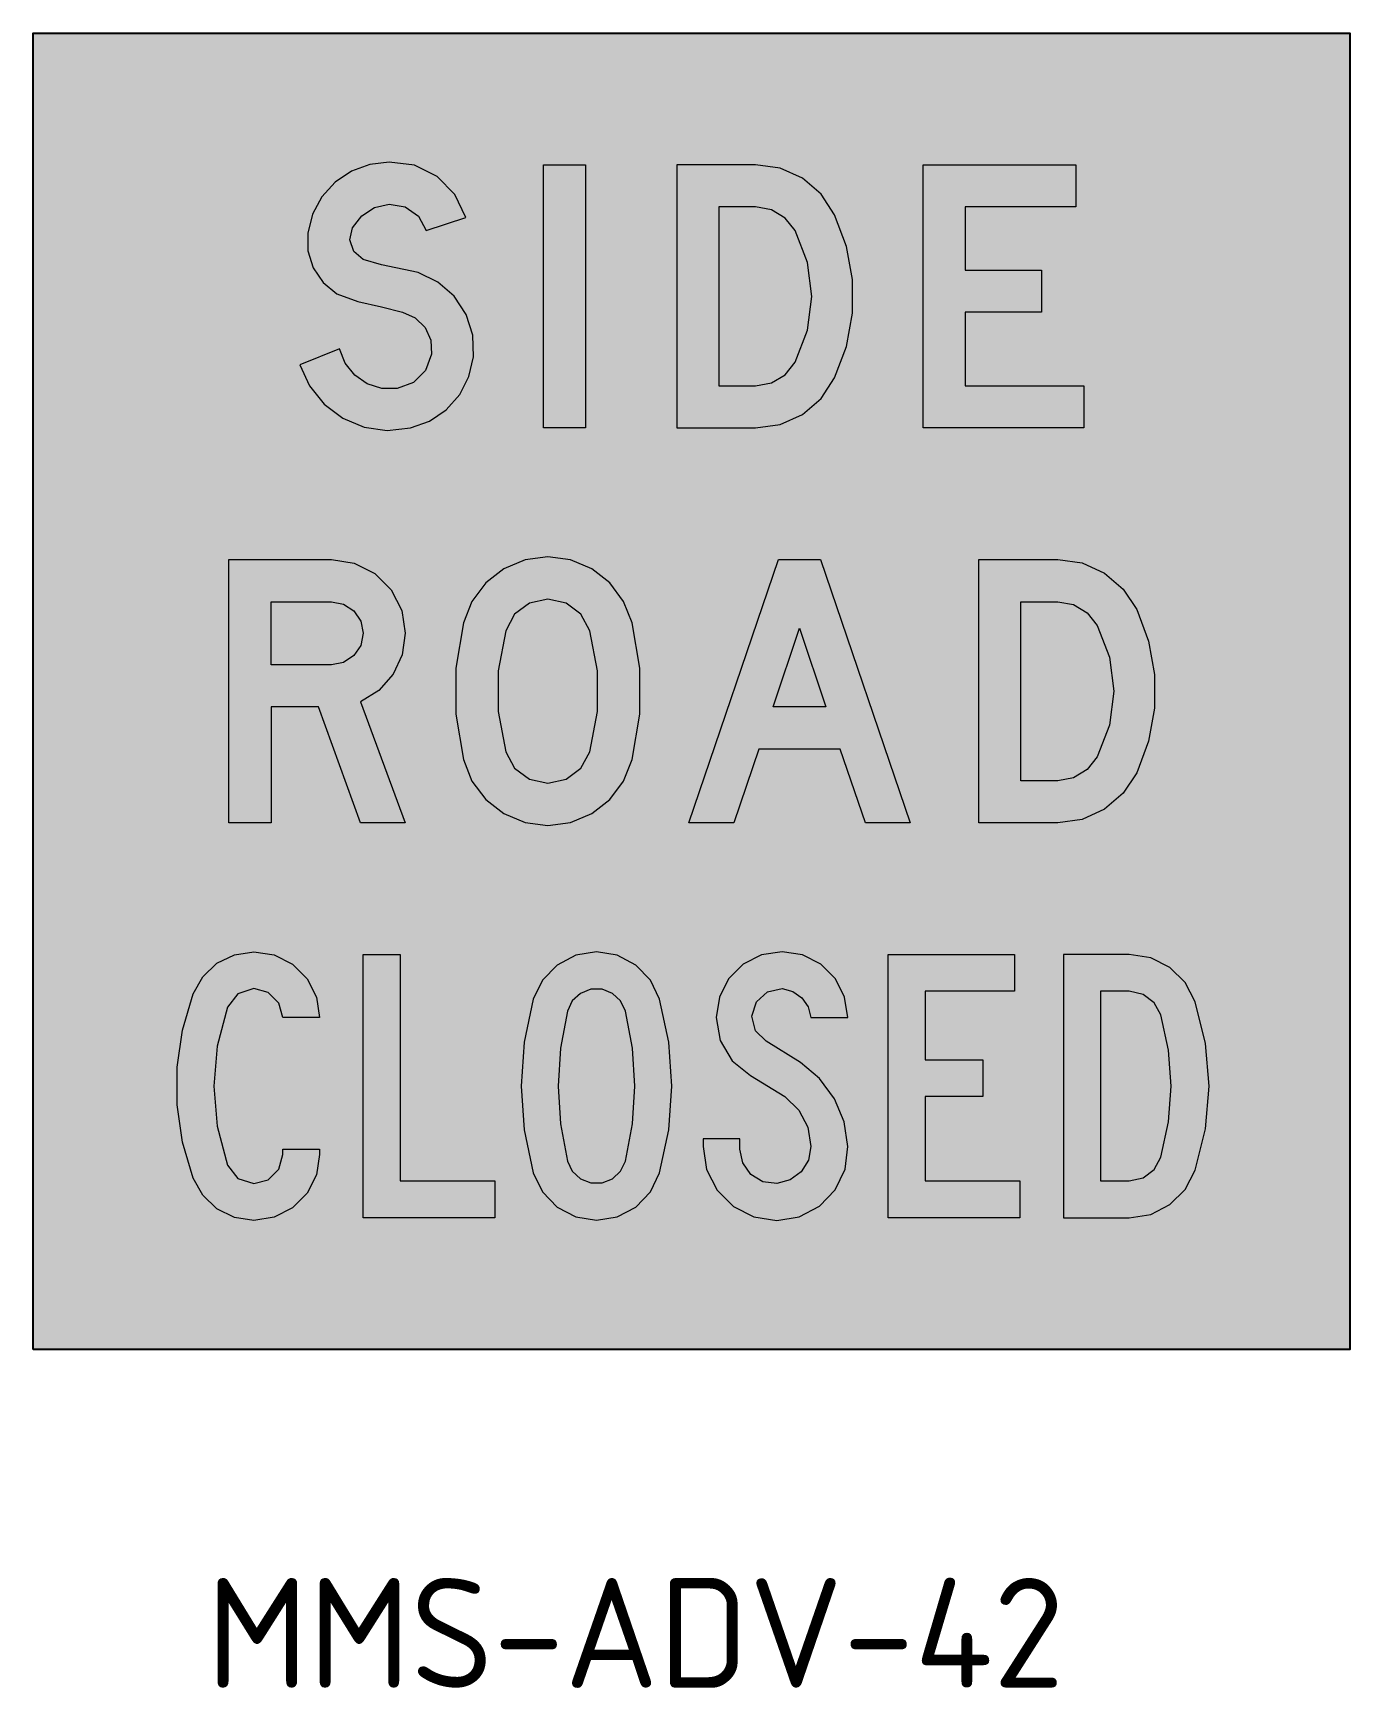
# Model space of a CAD drawing. Extents: x 165.1 to 225.1, y 170 to 245.4.
import ezdxf

# ---------------------------------------------------------------- set-up
doc = ezdxf.new("R2010")
doc.units = 0
doc.layers.add('L25', color=1, linetype='CONTINUOUS')
doc.layers.add('yellow', color=50, linetype='CONTINUOUS')
doc.styles.add('ISO', font='iso3098b.shx')

msp = doc.modelspace()

# ---------------------------------------------------------------- hatches: boundary and pattern name
at = {"layer": 'L25'}
h = msp.add_hatch(color=256, dxfattribs=at)
h.paths.add_polyline_path([(205.629, 239.381), (212.586, 239.381), (212.586, 237.46), (207.549, 237.46), (207.549, 234.58), (211.026, 234.58), (211.026, 232.659), (207.549, 232.659), (207.549, 229.303), (212.946, 229.303), (212.946, 227.382), (205.629, 227.382)])
h.paths.add_polyline_path([(188.328, 239.381), (190.249, 239.381), (190.249, 227.382), (188.328, 227.382)])
h.paths.add_polyline_path([(181.665, 229.183), (180.969, 229.187), (180.303, 229.398), (179.728, 229.791), (179.289, 230.333), (179.028, 230.983), (177.228, 230.263), (177.666, 229.294), (178.333, 228.467), (179.181, 227.829), (180.162, 227.42), (181.209, 227.271), (182.265, 227.382), (183.134, 227.693), (183.9, 228.21), (184.512, 228.901), (184.934, 229.721), (185.145, 230.623), (185.108, 231.612), (184.81, 232.556), (184.264, 233.384), (183.519, 234.033), (182.625, 234.46), (180.949, 234.82), (180.108, 235.06), (179.682, 235.424), (179.504, 235.954), (179.628, 236.5), (180.05, 237.047), (180.634, 237.423), (181.304, 237.581), (182.033, 237.46), (182.633, 237.03), (182.985, 236.38), (184.785, 236.98), (184.289, 238.023), (183.482, 238.843), (182.451, 239.356), (181.304, 239.501), (180.419, 239.397), (179.579, 239.087), (178.838, 238.582), (178.238, 237.92), (177.811, 237.129), (177.588, 236.26), (177.596, 235.453), (177.836, 234.683), (178.287, 234.013), (178.908, 233.5), (179.868, 233.139), (180.949, 232.899), (181.905, 232.659), (182.488, 232.403), (182.935, 231.956), (183.192, 231.376), (183.225, 230.743), (182.956, 230.006), (182.401, 229.452)])
h.paths.add_polyline_path([(196.32, 237.46), (196.32, 229.303), (197.997, 229.303), (198.717, 229.435), (199.342, 229.808), (199.797, 230.383), (200.36, 231.836), (200.554, 233.38), (200.36, 234.927), (199.797, 236.38), (199.342, 236.951), (198.717, 237.328), (197.997, 237.46)], flags=16)
h.paths.add_polyline_path([(194.4, 239.381), (194.4, 227.382), (197.997, 227.382), (199.11, 227.535), (200.128, 227.999), (200.981, 228.723), (201.597, 229.663), (202.136, 231.099), (202.409, 232.614), (202.409, 234.149), (202.136, 235.66), (201.597, 237.1), (200.981, 238.036), (200.128, 238.764), (199.11, 239.224), (197.997, 239.381)])
h = msp.add_hatch(color=256, dxfattribs=at)
h.paths.add_polyline_path([(194.959, 209.382), (199.04, 221.381), (200.956, 221.381), (205.033, 209.382), (202.996, 209.382), (201.854, 212.743), (198.137, 212.743), (196.999, 209.382)])
h.paths.add_polyline_path([(201.196, 214.663), (198.8, 214.663), (199.996, 218.26)], flags=16)
h.paths.add_polyline_path([(211.763, 211.303), (210.082, 211.303), (210.082, 219.46), (211.763, 219.46), (212.479, 219.328), (213.108, 218.955), (213.559, 218.38), (214.126, 216.927), (214.316, 215.384), (214.126, 213.836), (213.559, 212.383), (213.108, 211.812), (212.479, 211.435)], flags=16)
h.paths.add_polyline_path([(211.763, 209.382), (208.162, 209.382), (208.162, 221.381), (211.763, 221.381), (212.872, 221.228), (213.894, 220.764), (214.743, 220.04), (215.359, 219.1), (215.897, 217.664), (216.175, 216.149), (216.175, 214.614), (215.897, 213.103), (215.359, 211.663), (214.743, 210.727), (213.894, 209.999), (212.872, 209.54)])
h.paths.add_polyline_path([(186.611, 212.623), (187.016, 211.878), (187.699, 211.365), (188.527, 211.183), (189.359, 211.365), (190.038, 211.878), (190.447, 212.623), (190.795, 214.452), (190.795, 216.315), (190.447, 218.14), (190.038, 218.889), (189.359, 219.398), (188.527, 219.58), (187.699, 219.398), (187.016, 218.889), (186.611, 218.14), (186.263, 216.315), (186.263, 214.452)], flags=16)
h.paths.add_polyline_path([(184.69, 218.5), (184.342, 216.431), (184.342, 214.332), (184.69, 212.263), (185.071, 211.286), (185.7, 210.446), (186.524, 209.804), (187.488, 209.399), (188.527, 209.262), (189.566, 209.399), (190.53, 209.804), (191.358, 210.446), (191.983, 211.286), (192.364, 212.263), (192.715, 214.332), (192.715, 216.431), (192.364, 218.5), (191.983, 219.477), (191.358, 220.317), (190.53, 220.963), (189.566, 221.364), (188.527, 221.501), (187.488, 221.364), (186.524, 220.963), (185.7, 220.317), (185.071, 219.477)])
h.paths.add_polyline_path([(178.672, 216.584), (175.916, 216.584), (175.916, 219.46), (178.672, 219.46), (179.223, 219.353), (179.69, 219.042), (180.005, 218.575), (180.112, 218.02), (180.005, 217.47), (179.69, 217.002), (179.223, 216.692)], flags=16)
h.paths.add_polyline_path([(179.992, 214.904), (182.029, 209.382), (179.992, 209.382), (178.072, 214.663), (175.916, 214.663), (175.916, 209.382), (173.995, 209.382), (173.995, 221.381), (178.672, 221.381), (179.711, 221.219), (180.651, 220.748), (181.396, 220.003), (181.871, 219.063), (182.029, 218.02), (181.892, 217.047), (181.478, 216.158), (180.824, 215.421)])
h = msp.add_hatch(color=256, dxfattribs=at)
h.paths.add_polyline_path([(212.027, 191.382), (215.024, 191.382), (215.997, 191.535), (216.87, 191.978), (217.569, 192.669), (218.021, 193.543), (218.497, 195.438), (218.658, 197.384), (218.497, 199.329), (218.021, 201.224), (217.569, 202.098), (216.87, 202.789), (215.997, 203.232), (215.024, 203.385), (212.027, 203.385)])
h.paths.add_polyline_path([(213.704, 193.063), (215.024, 193.063), (215.649, 193.203), (216.158, 193.584), (216.464, 194.143), (216.808, 195.749), (216.924, 197.384), (216.808, 199.018), (216.464, 200.624), (216.158, 201.183), (215.649, 201.564), (215.024, 201.705), (213.704, 201.705)], flags=16)
h.paths.add_polyline_path([(204.035, 191.382), (204.035, 203.385), (209.792, 203.385), (209.792, 201.705), (205.716, 201.705), (205.716, 198.584), (208.356, 198.584), (208.356, 196.903), (205.716, 196.903), (205.716, 193.063), (210.033, 193.063), (210.033, 191.382)])
h.paths.add_polyline_path([(193.622, 193.423), (194.044, 195.384), (194.185, 197.384), (194.044, 199.383), (193.622, 201.344), (193.208, 202.21), (192.542, 202.901), (191.693, 203.344), (190.745, 203.497), (189.797, 203.344), (188.949, 202.901), (188.283, 202.21), (187.865, 201.344), (187.447, 199.383), (187.306, 197.384), (187.447, 195.384), (187.865, 193.423), (188.283, 192.558), (188.949, 191.866), (189.797, 191.424), (190.745, 191.27), (191.693, 191.424), (192.542, 191.866), (193.208, 192.558)])
h.paths.add_polyline_path([(192.066, 193.965), (192.384, 195.662), (192.496, 197.384), (192.384, 199.105), (192.066, 200.802), (191.846, 201.262), (191.474, 201.609), (190.998, 201.796), (190.489, 201.796), (190.017, 201.609), (189.644, 201.262), (189.425, 200.802), (189.102, 199.105), (188.995, 197.384), (189.102, 195.662), (189.425, 193.965), (189.644, 193.505), (190.017, 193.158), (190.489, 192.967), (190.998, 192.967), (191.474, 193.158), (191.846, 193.505)], flags=16)
h.paths.add_polyline_path([(180.121, 191.382), (180.121, 203.385), (181.801, 203.385), (181.801, 193.063), (186.118, 193.063), (186.118, 191.382)])
h.paths.add_polyline_path([(178.126, 200.504), (176.45, 200.504), (176.276, 201.167), (175.791, 201.647), (175.129, 201.825), (174.397, 201.593), (173.929, 200.984), (173.465, 199.209), (173.308, 197.384), (173.465, 195.558), (173.929, 193.783), (174.397, 193.174), (175.129, 192.943), (175.791, 193.116), (176.276, 193.601), (176.45, 194.263), (176.45, 194.503), (178.126, 194.503), (178.126, 194.263), (177.985, 193.336), (177.559, 192.496), (176.897, 191.833), (176.056, 191.407), (175.129, 191.262), (174.248, 191.399), (173.449, 191.788), (172.803, 192.404), (172.373, 193.183), (171.888, 194.83), (171.64, 196.527), (171.64, 198.24), (171.888, 199.937), (172.373, 201.585), (172.803, 202.363), (173.449, 202.979), (174.248, 203.368), (175.129, 203.501), (176.056, 203.36), (176.897, 202.934), (177.559, 202.272), (177.985, 201.431)])
h.paths.add_polyline_path([(195.6, 194.983), (195.6, 194.623), (195.762, 193.584), (196.238, 192.645), (196.983, 191.9), (197.918, 191.424), (198.961, 191.262), (199.983, 191.428), (200.902, 191.912), (201.622, 192.657), (202.069, 193.592), (202.198, 194.623), (202.024, 195.753), (201.585, 196.808), (200.91, 197.727), (200.037, 198.464), (198.481, 199.424), (197.997, 199.908), (197.831, 200.571), (198.03, 201.224), (198.531, 201.684), (199.201, 201.825), (199.689, 201.7), (200.107, 201.411), (200.397, 200.997), (200.517, 200.504), (202.198, 200.504), (202.053, 201.431), (201.631, 202.272), (200.964, 202.934), (200.128, 203.36), (199.201, 203.501), (198.27, 203.36), (197.434, 202.934), (196.767, 202.272), (196.345, 201.431), (196.2, 200.504), (196.387, 199.453), (196.929, 198.534), (197.761, 197.864), (199.321, 196.903), (199.967, 196.291), (200.381, 195.505), (200.517, 194.623), (200.401, 194.006), (200.07, 193.476), (199.565, 193.104), (198.961, 192.943), (198.324, 193.025), (197.777, 193.352), (197.409, 193.878), (197.281, 194.503), (197.281, 194.983)])
at = {"layer": 'yellow'}
h = msp.add_hatch(color=256, dxfattribs=at)
h.paths.add_polyline_path([(225.074, 245.38), (165.074, 245.38), (165.074, 185.38), (225.074, 185.38)])
h.paths.add_polyline_path([(192.364, 218.5), (192.715, 216.431), (192.715, 214.332), (192.364, 212.263), (191.983, 211.286), (191.358, 210.446), (190.53, 209.804), (189.566, 209.399), (188.527, 209.262), (187.488, 209.399), (186.524, 209.804), (185.7, 210.446), (185.071, 211.286), (184.69, 212.263), (184.342, 214.332), (184.342, 216.431), (184.69, 218.5), (185.071, 219.477), (185.7, 220.317), (186.524, 220.963), (187.488, 221.364), (188.527, 221.501), (189.566, 221.364), (190.53, 220.963), (191.358, 220.317), (191.983, 219.477)], flags=16)
h.paths.add_polyline_path([(199.04, 221.381), (200.956, 221.381), (205.033, 209.382), (202.996, 209.382), (201.854, 212.743), (198.137, 212.743), (196.999, 209.382), (194.959, 209.382)], flags=16)
h.paths.add_polyline_path([(190.447, 218.14), (190.795, 216.315), (190.795, 214.452), (190.447, 212.623), (190.038, 211.878), (189.359, 211.365), (188.527, 211.183), (187.699, 211.365), (187.016, 211.878), (186.611, 212.623), (186.263, 214.452), (186.263, 216.315), (186.611, 218.14), (187.016, 218.889), (187.699, 219.398), (188.527, 219.58), (189.359, 219.398), (190.038, 218.889)], flags=0)
h.paths.add_polyline_path([(199.996, 218.26), (201.196, 214.663), (198.8, 214.663)], flags=0)
h.paths.add_polyline_path([(194.4, 227.382), (194.4, 239.381), (197.997, 239.381), (199.11, 239.224), (200.128, 238.764), (200.981, 238.036), (201.597, 237.1), (202.136, 235.66), (202.409, 234.149), (202.409, 232.614), (202.136, 231.099), (201.597, 229.663), (200.981, 228.723), (200.128, 227.999), (199.11, 227.535), (197.997, 227.382)], flags=16)
h.paths.add_polyline_path([(190.249, 227.382), (188.328, 227.382), (188.328, 239.381), (190.249, 239.381)], flags=16)
h.paths.add_polyline_path([(196.32, 229.303), (196.32, 237.46), (197.997, 237.46), (198.717, 237.328), (199.342, 236.951), (199.797, 236.38), (200.36, 234.927), (200.554, 233.38), (200.36, 231.836), (199.797, 230.383), (199.342, 229.808), (198.717, 229.435), (197.997, 229.303)], flags=0)
h.paths.add_polyline_path([(182.029, 218.02), (181.892, 217.047), (181.478, 216.158), (180.824, 215.421), (179.992, 214.904), (182.029, 209.382), (179.992, 209.382), (178.072, 214.663), (175.916, 214.663), (175.916, 209.382), (173.995, 209.382), (173.995, 221.381), (178.672, 221.381), (179.711, 221.219), (180.651, 220.748), (181.396, 220.003), (181.871, 219.063)], flags=16)
h.paths.add_polyline_path([(208.162, 221.381), (211.763, 221.381), (212.872, 221.228), (213.894, 220.764), (214.743, 220.04), (215.359, 219.1), (215.897, 217.664), (216.175, 216.149), (216.175, 214.614), (215.897, 213.103), (215.359, 211.663), (214.743, 210.727), (213.894, 209.999), (212.872, 209.54), (211.763, 209.382), (208.162, 209.382)], flags=16)
h.paths.add_polyline_path([(205.629, 227.382), (205.629, 239.381), (212.586, 239.381), (212.586, 237.46), (207.549, 237.46), (207.549, 234.58), (211.026, 234.58), (211.026, 232.659), (207.549, 232.659), (207.549, 229.303), (212.946, 229.303), (212.946, 227.382)], flags=16)
h.paths.add_polyline_path([(183.9, 228.21), (183.134, 227.693), (182.265, 227.382), (181.209, 227.271), (180.162, 227.42), (179.181, 227.829), (178.333, 228.467), (177.666, 229.294), (177.228, 230.263), (179.028, 230.983), (179.289, 230.333), (179.728, 229.791), (180.303, 229.398), (180.969, 229.187), (181.665, 229.183), (182.401, 229.452), (182.956, 230.006), (183.225, 230.743), (183.192, 231.376), (182.935, 231.956), (182.488, 232.403), (181.905, 232.659), (180.949, 232.899), (179.868, 233.139), (178.908, 233.5), (178.287, 234.013), (177.836, 234.683), (177.596, 235.453), (177.588, 236.26), (177.811, 237.129), (178.238, 237.92), (178.838, 238.582), (179.579, 239.087), (180.419, 239.397), (181.304, 239.501), (182.451, 239.356), (183.482, 238.843), (184.289, 238.023), (184.785, 236.98), (182.985, 236.38), (182.633, 237.03), (182.033, 237.46), (181.304, 237.581), (180.634, 237.423), (180.05, 237.047), (179.628, 236.5), (179.504, 235.954), (179.682, 235.424), (180.108, 235.06), (180.949, 234.82), (182.625, 234.46), (183.519, 234.033), (184.264, 233.384), (184.81, 232.556), (185.108, 231.612), (185.145, 230.623), (184.934, 229.721), (184.512, 228.901)], flags=16)
h.paths.add_polyline_path([(180.112, 218.02), (180.005, 217.47), (179.69, 217.002), (179.223, 216.692), (178.672, 216.584), (175.916, 216.584), (175.916, 219.46), (178.672, 219.46), (179.223, 219.353), (179.69, 219.042), (180.005, 218.575)], flags=0)
h.paths.add_polyline_path([(210.082, 219.46), (211.763, 219.46), (212.479, 219.328), (213.108, 218.955), (213.559, 218.38), (214.126, 216.927), (214.316, 215.384), (214.126, 213.836), (213.559, 212.383), (213.108, 211.812), (212.479, 211.435), (211.763, 211.303), (210.082, 211.303)], flags=0)
h.paths.add_polyline_path([(198.27, 203.36), (199.201, 203.501), (200.128, 203.36), (200.964, 202.934), (201.631, 202.272), (202.053, 201.431), (202.198, 200.504), (200.517, 200.504), (200.397, 200.997), (200.107, 201.411), (199.689, 201.7), (199.201, 201.825), (198.531, 201.684), (198.03, 201.224), (197.831, 200.571), (197.997, 199.908), (198.481, 199.424), (200.037, 198.464), (200.91, 197.727), (201.585, 196.808), (202.024, 195.753), (202.198, 194.623), (202.069, 193.592), (201.622, 192.657), (200.902, 191.912), (199.983, 191.428), (198.961, 191.262), (197.918, 191.424), (196.983, 191.9), (196.238, 192.645), (195.762, 193.584), (195.6, 194.623), (195.6, 194.983), (197.281, 194.983), (197.281, 194.503), (197.409, 193.878), (197.777, 193.352), (198.324, 193.025), (198.961, 192.943), (199.565, 193.104), (200.07, 193.476), (200.401, 194.006), (200.517, 194.623), (200.381, 195.505), (199.967, 196.291), (199.321, 196.903), (197.761, 197.864), (196.929, 198.534), (196.387, 199.453), (196.2, 200.504), (196.345, 201.431), (196.767, 202.272), (197.434, 202.934)], flags=16)
h.paths.add_polyline_path([(191.693, 203.344), (192.542, 202.901), (193.208, 202.21), (193.622, 201.344), (194.044, 199.383), (194.185, 197.384), (194.044, 195.384), (193.622, 193.423), (193.208, 192.558), (192.542, 191.866), (191.693, 191.424), (190.745, 191.27), (189.797, 191.424), (188.949, 191.866), (188.283, 192.558), (187.865, 193.423), (187.447, 195.384), (187.306, 197.384), (187.447, 199.383), (187.865, 201.344), (188.283, 202.21), (188.949, 202.901), (189.797, 203.344), (190.745, 203.497)], flags=16)
h.paths.add_polyline_path([(190.998, 201.796), (191.474, 201.609), (191.846, 201.262), (192.066, 200.802), (192.384, 199.105), (192.496, 197.384), (192.384, 195.662), (192.066, 193.965), (191.846, 193.505), (191.474, 193.158), (190.998, 192.967), (190.489, 192.967), (190.017, 193.158), (189.644, 193.505), (189.425, 193.965), (189.102, 195.662), (188.995, 197.384), (189.102, 199.105), (189.425, 200.802), (189.644, 201.262), (190.017, 201.609), (190.489, 201.796)], flags=0)
h.paths.add_polyline_path([(204.035, 203.385), (209.792, 203.385), (209.792, 201.705), (205.716, 201.705), (205.716, 198.584), (208.356, 198.584), (208.356, 196.903), (205.716, 196.903), (205.716, 193.063), (210.033, 193.063), (210.033, 191.382), (204.035, 191.382)], flags=16)
h.paths.add_polyline_path([(181.801, 203.385), (181.801, 193.063), (186.118, 193.063), (186.118, 191.382), (180.121, 191.382), (180.121, 203.385)], flags=16)
h.paths.add_polyline_path([(212.027, 203.385), (215.024, 203.385), (215.997, 203.232), (216.87, 202.789), (217.569, 202.098), (218.021, 201.224), (218.497, 199.329), (218.658, 197.384), (218.497, 195.438), (218.021, 193.543), (217.569, 192.669), (216.87, 191.978), (215.997, 191.535), (215.024, 191.382), (212.027, 191.382)], flags=16)
h.paths.add_polyline_path([(177.559, 202.272), (177.985, 201.431), (178.126, 200.504), (176.45, 200.504), (176.276, 201.167), (175.791, 201.647), (175.129, 201.825), (174.397, 201.593), (173.929, 200.984), (173.465, 199.209), (173.308, 197.384), (173.465, 195.558), (173.929, 193.783), (174.397, 193.174), (175.129, 192.943), (175.791, 193.116), (176.276, 193.601), (176.45, 194.263), (176.45, 194.503), (178.126, 194.503), (178.126, 194.263), (177.985, 193.336), (177.559, 192.496), (176.897, 191.833), (176.056, 191.407), (175.129, 191.262), (174.248, 191.399), (173.449, 191.788), (172.803, 192.404), (172.373, 193.183), (171.888, 194.83), (171.64, 196.527), (171.64, 198.24), (171.888, 199.937), (172.373, 201.585), (172.803, 202.363), (173.449, 202.979), (174.248, 203.368), (175.129, 203.501), (176.056, 203.36), (176.897, 202.934)], flags=16)
h.paths.add_polyline_path([(213.704, 201.705), (215.024, 201.705), (215.649, 201.564), (216.158, 201.183), (216.464, 200.624), (216.808, 199.018), (216.924, 197.384), (216.808, 195.749), (216.464, 194.143), (216.158, 193.584), (215.649, 193.203), (215.024, 193.063), (213.704, 193.063)], flags=0)

# ---------------------------------------------------------------- linework, layer by layer
at = {"layer": 'L25'}
msp.add_lwpolyline([(165.074, 185.38), (165.074, 245.38), (225.074, 245.38), (225.074, 185.38)], close=True, dxfattribs=at)
at = {"layer": 'L25', "lineweight": 0}
for points in [[(181.665, 229.183), (180.969, 229.187), (180.303, 229.398), (179.728, 229.791), (179.289, 230.333), (179.028, 230.983), (177.228, 230.263), (177.666, 229.294), (178.333, 228.467), (179.181, 227.829), (180.162, 227.42), (181.209, 227.271), (182.265, 227.382), (183.134, 227.693), (183.9, 228.21), (184.512, 228.901), (184.934, 229.721), (185.145, 230.623), (185.108, 231.612), (184.81, 232.556), (184.264, 233.384), (183.519, 234.033), (182.625, 234.46), (180.949, 234.82), (180.108, 235.06), (179.682, 235.424), (179.504, 235.954), (179.628, 236.5), (180.05, 237.047), (180.634, 237.423), (181.304, 237.581), (182.033, 237.46), (182.633, 237.03), (182.985, 236.38), (184.785, 236.98), (184.289, 238.023), (183.482, 238.843), (182.451, 239.356), (181.304, 239.501), (180.419, 239.397), (179.579, 239.087), (178.838, 238.582), (178.238, 237.92), (177.811, 237.129), (177.588, 236.26), (177.596, 235.453), (177.836, 234.683), (178.287, 234.013), (178.908, 233.5), (179.868, 233.139), (180.949, 232.899), (181.905, 232.659), (182.488, 232.403), (182.935, 231.956), (183.192, 231.376), (183.225, 230.743), (182.956, 230.006), (182.401, 229.452)], [(188.328, 239.381), (190.249, 239.381), (190.249, 227.382), (188.328, 227.382), (188.328, 239.381)], [(194.4, 239.381), (194.4, 227.382), (197.997, 227.382), (199.11, 227.535), (200.128, 227.999), (200.981, 228.723), (201.597, 229.663), (202.136, 231.099), (202.409, 232.614), (202.409, 234.149), (202.136, 235.66), (201.597, 237.1), (200.981, 238.036), (200.128, 238.764), (199.11, 239.224), (197.997, 239.381)], [(205.629, 239.381), (212.586, 239.381), (212.586, 237.46), (207.549, 237.46), (207.549, 234.58), (211.026, 234.58), (211.026, 232.659), (207.549, 232.659), (207.549, 229.303), (212.946, 229.303), (212.946, 227.382), (205.629, 227.382), (205.629, 239.381)], [(196.32, 237.46), (196.32, 229.303), (197.997, 229.303), (198.717, 229.435), (199.342, 229.808), (199.797, 230.383), (200.36, 231.836), (200.554, 233.38), (200.36, 234.927), (199.797, 236.38), (199.342, 236.951), (198.717, 237.328), (197.997, 237.46)], [(179.992, 214.904), (182.029, 209.382), (179.992, 209.382), (178.072, 214.663), (175.916, 214.663), (175.916, 209.382), (173.995, 209.382), (173.995, 221.381), (178.672, 221.381), (179.711, 221.219), (180.651, 220.748), (181.396, 220.003), (181.871, 219.063), (182.029, 218.02), (181.892, 217.047), (181.478, 216.158), (180.824, 215.421)], [(184.69, 218.5), (184.342, 216.431), (184.342, 214.332), (184.69, 212.263), (185.071, 211.286), (185.7, 210.446), (186.524, 209.804), (187.488, 209.399), (188.527, 209.262), (189.566, 209.399), (190.53, 209.804), (191.358, 210.446), (191.983, 211.286), (192.364, 212.263), (192.715, 214.332), (192.715, 216.431), (192.364, 218.5), (191.983, 219.477), (191.358, 220.317), (190.53, 220.963), (189.566, 221.364), (188.527, 221.501), (187.488, 221.364), (186.524, 220.963), (185.7, 220.317), (185.071, 219.477)], [(194.959, 209.382), (199.04, 221.381), (200.956, 221.381), (205.033, 209.382), (202.996, 209.382), (201.854, 212.743), (198.137, 212.743), (196.999, 209.382), (194.959, 209.382)], [(211.763, 209.382), (208.162, 209.382), (208.162, 221.381), (211.763, 221.381), (212.872, 221.228), (213.894, 220.764), (214.743, 220.04), (215.359, 219.1), (215.897, 217.664), (216.175, 216.149), (216.175, 214.614), (215.897, 213.103), (215.359, 211.663), (214.743, 210.727), (213.894, 209.999), (212.872, 209.54)], [(186.611, 212.623), (187.016, 211.878), (187.699, 211.365), (188.527, 211.183), (189.359, 211.365), (190.038, 211.878), (190.447, 212.623), (190.795, 214.452), (190.795, 216.315), (190.447, 218.14), (190.038, 218.889), (189.359, 219.398), (188.527, 219.58), (187.699, 219.398), (187.016, 218.889), (186.611, 218.14), (186.263, 216.315), (186.263, 214.452)], [(178.672, 216.584), (175.916, 216.584), (175.916, 219.46), (178.672, 219.46), (179.223, 219.353), (179.69, 219.042), (180.005, 218.575), (180.112, 218.02), (180.005, 217.47), (179.69, 217.002), (179.223, 216.692)], [(211.763, 211.303), (210.082, 211.303), (210.082, 219.46), (211.763, 219.46), (212.479, 219.328), (213.108, 218.955), (213.559, 218.38), (214.126, 216.927), (214.316, 215.384), (214.126, 213.836), (213.559, 212.383), (213.108, 211.812), (212.479, 211.435)], [(201.196, 214.663), (198.8, 214.663), (199.996, 218.26), (201.196, 214.663)], [(178.126, 200.504), (176.45, 200.504), (176.276, 201.167), (175.791, 201.647), (175.129, 201.825), (174.397, 201.593), (173.929, 200.984), (173.465, 199.209), (173.308, 197.384), (173.465, 195.558), (173.929, 193.783), (174.397, 193.174), (175.129, 192.943), (175.791, 193.116), (176.276, 193.601), (176.45, 194.263), (176.45, 194.503), (178.126, 194.503), (178.126, 194.263), (177.985, 193.336), (177.559, 192.496), (176.897, 191.833), (176.056, 191.407), (175.129, 191.262), (174.248, 191.399), (173.449, 191.788), (172.803, 192.404), (172.373, 193.183), (171.888, 194.83), (171.64, 196.527), (171.64, 198.24), (171.888, 199.937), (172.373, 201.585), (172.803, 202.363), (173.449, 202.979), (174.248, 203.368), (175.129, 203.501), (176.056, 203.36), (176.897, 202.934), (177.559, 202.272), (177.985, 201.431)], [(180.121, 191.382), (180.121, 203.385), (181.801, 203.385), (181.801, 193.063), (186.118, 193.063), (186.118, 191.382), (180.121, 191.382)], [(193.622, 193.423), (194.044, 195.384), (194.185, 197.384), (194.044, 199.383), (193.622, 201.344), (193.208, 202.21), (192.542, 202.901), (191.693, 203.344), (190.745, 203.497), (189.797, 203.344), (188.949, 202.901), (188.283, 202.21), (187.865, 201.344), (187.447, 199.383), (187.306, 197.384), (187.447, 195.384), (187.865, 193.423), (188.283, 192.558), (188.949, 191.866), (189.797, 191.424), (190.745, 191.27), (191.693, 191.424), (192.542, 191.866), (193.208, 192.558), (193.622, 193.423)], [(195.6, 194.983), (195.6, 194.623), (195.762, 193.584), (196.238, 192.645), (196.983, 191.9), (197.918, 191.424), (198.961, 191.262), (199.983, 191.428), (200.902, 191.912), (201.622, 192.657), (202.069, 193.592), (202.198, 194.623), (202.024, 195.753), (201.585, 196.808), (200.91, 197.727), (200.037, 198.464), (198.481, 199.424), (197.997, 199.908), (197.831, 200.571), (198.03, 201.224), (198.531, 201.684), (199.201, 201.825), (199.689, 201.7), (200.107, 201.411), (200.397, 200.997), (200.517, 200.504), (202.198, 200.504), (202.053, 201.431), (201.631, 202.272), (200.964, 202.934), (200.128, 203.36), (199.201, 203.501), (198.27, 203.36), (197.434, 202.934), (196.767, 202.272), (196.345, 201.431), (196.2, 200.504), (196.387, 199.453), (196.929, 198.534), (197.761, 197.864), (199.321, 196.903), (199.967, 196.291), (200.381, 195.505), (200.517, 194.623), (200.401, 194.006), (200.07, 193.476), (199.565, 193.104), (198.961, 192.943), (198.324, 193.025), (197.777, 193.352), (197.409, 193.878), (197.281, 194.503), (197.281, 194.983)], [(204.035, 191.382), (204.035, 203.385), (209.792, 203.385), (209.792, 201.705), (205.716, 201.705), (205.716, 198.584), (208.356, 198.584), (208.356, 196.903), (205.716, 196.903), (205.716, 193.063), (210.033, 193.063), (210.033, 191.382), (204.035, 191.382)], [(212.027, 191.382), (215.024, 191.382), (215.997, 191.535), (216.87, 191.978), (217.569, 192.669), (218.021, 193.543), (218.497, 195.438), (218.658, 197.384), (218.497, 199.329), (218.021, 201.224), (217.569, 202.098), (216.87, 202.789), (215.997, 203.232), (215.024, 203.385), (212.027, 203.385), (212.027, 191.382)], [(192.066, 193.965), (192.384, 195.662), (192.496, 197.384), (192.384, 199.105), (192.066, 200.802), (191.846, 201.262), (191.474, 201.609), (190.998, 201.796), (190.489, 201.796), (190.017, 201.609), (189.644, 201.262), (189.425, 200.802), (189.102, 199.105), (188.995, 197.384), (189.102, 195.662), (189.425, 193.965), (189.644, 193.505), (190.017, 193.158), (190.489, 192.967), (190.998, 192.967), (191.474, 193.158), (191.846, 193.505), (192.066, 193.965)], [(213.704, 193.063), (215.024, 193.063), (215.649, 193.203), (216.158, 193.584), (216.464, 194.143), (216.808, 195.749), (216.924, 197.384), (216.808, 199.018), (216.464, 200.624), (216.158, 201.183), (215.649, 201.564), (215.024, 201.705), (213.704, 201.705), (213.704, 193.063)]]:
    msp.add_lwpolyline(points, close=True, dxfattribs=at)

# ---------------------------------------------------------------- texts
at = {"layer": 'yellow', "insert": (172.966, 174.96), "char_height": 5, "width": 59.13601, "attachment_point": 1, "style": 'ISO'}
msp.add_mtext('{\\C3;MMS-ADV-42}', dxfattribs=at)

doc.saveas('drawing.dxf')
